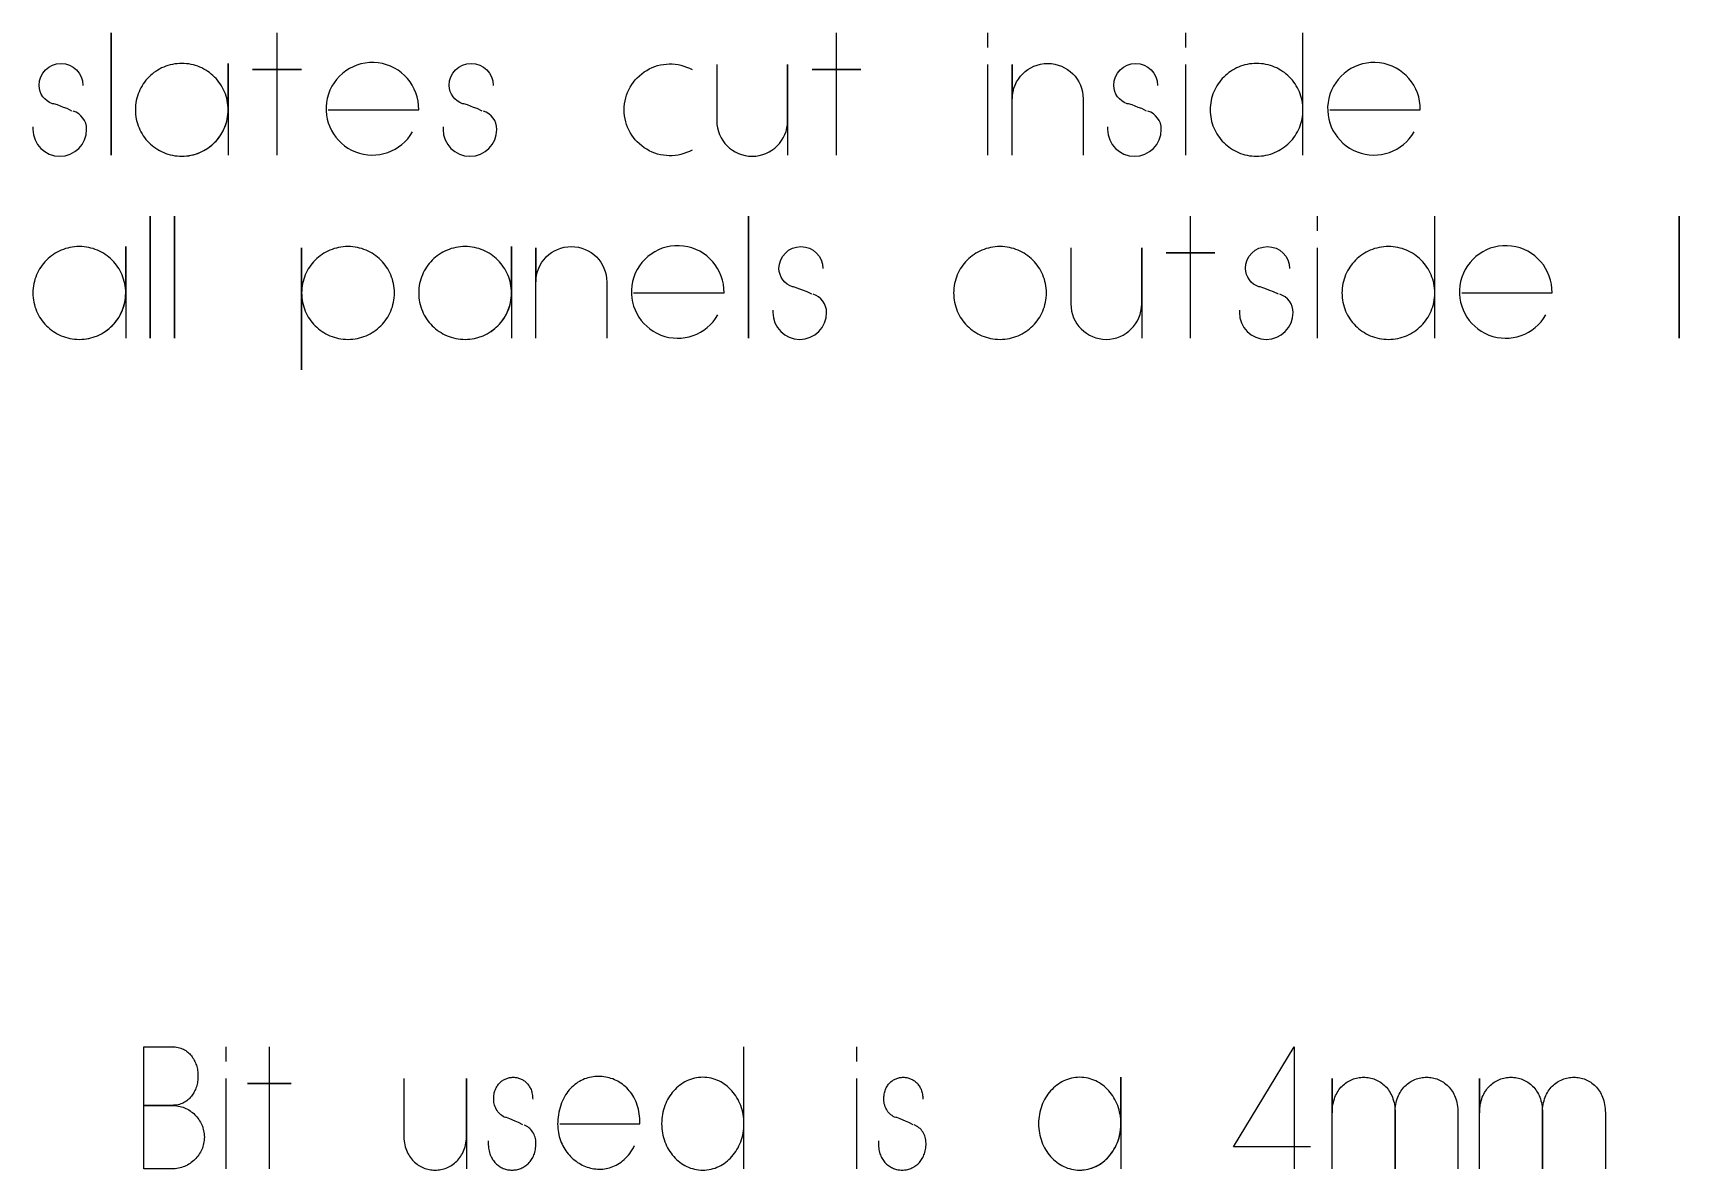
# Model space of a CAD drawing. Extents: x -767 to 5144, y -506 to 2808.
# Drawn here: x -766.8 to -362.4, y 2214 to 2493.4 of the extents above; entities that cross this region are included whole.
import ezdxf

# ---------------------------------------------------------------- set-up
doc = ezdxf.new("R2010")
doc.units = 0
doc.layers.add('T5_LOGOLAYER_2', color=18, linetype='CONTINUOUS')
doc.layers.add('T5_LOGOLAYER_21', color=18, linetype='CONTINUOUS')

msp = doc.modelspace()

# ---------------------------------------------------------------- linework, layer by layer
at = {"layer": 'T5_LOGOLAYER_2'}
for points in [[(-747.59, 2463.41), (-747.59, 2493.41)], [(-730.23, 2463.11), (-729.64, 2463.13), (-729.06, 2463.17), (-728.49, 2463.24), (-727.93, 2463.34), (-727.38, 2463.47), (-726.84, 2463.62), (-726.31, 2463.8), (-725.79, 2464.01), (-725.29, 2464.24), (-724.79, 2464.49), (-724.32, 2464.76), (-723.85, 2465.06), (-723.41, 2465.38), (-722.98, 2465.72), (-722.56, 2466.07), (-722.17, 2466.45), (-721.79, 2466.85), (-721.43, 2467.26), (-721.09, 2467.69), (-720.77, 2468.14), (-720.48, 2468.6), (-720.2, 2469.08), (-719.95, 2469.57), (-719.72, 2470.07), (-719.52, 2470.59), (-719.34, 2471.12), (-719.19, 2471.66), (-719.06, 2472.21), (-718.96, 2472.78), (-718.89, 2473.35), (-718.84, 2473.93), (-718.83, 2474.51), (-718.84, 2475.1), (-718.89, 2475.68), (-718.96, 2476.25), (-719.06, 2476.81), (-719.19, 2477.36), (-719.34, 2477.9), (-719.52, 2478.43), (-719.72, 2478.95), (-719.95, 2479.45), (-720.2, 2479.95), (-720.48, 2480.42), (-720.77, 2480.89), (-721.09, 2481.33), (-721.43, 2481.76), (-721.79, 2482.18), (-722.17, 2482.57), (-722.56, 2482.95), (-722.98, 2483.31), (-723.41, 2483.65), (-723.85, 2483.97), (-724.32, 2484.26), (-724.79, 2484.54), (-725.29, 2484.79), (-725.79, 2485.02), (-726.31, 2485.22), (-726.84, 2485.4), (-727.38, 2485.55), (-727.93, 2485.68), (-728.49, 2485.78), (-729.06, 2485.85), (-729.64, 2485.9), (-730.23, 2485.91), (-730.81, 2485.9), (-731.39, 2485.85), (-731.96, 2485.78), (-732.53, 2485.68), (-733.08, 2485.55), (-733.62, 2485.4), (-734.15, 2485.22), (-734.67, 2485.02), (-735.17, 2484.79), (-735.66, 2484.54), (-736.14, 2484.26), (-736.6, 2483.97), (-737.05, 2483.65), (-737.48, 2483.31), (-737.89, 2482.95), (-738.29, 2482.57), (-738.67, 2482.18), (-739.02, 2481.76), (-739.36, 2481.33), (-739.68, 2480.89), (-739.98, 2480.42), (-740.25, 2479.95), (-740.5, 2479.45), (-740.73, 2478.95), (-740.94, 2478.43), (-741.12, 2477.9), (-741.27, 2477.36), (-741.4, 2476.81), (-741.5, 2476.25), (-741.57, 2475.68), (-741.61, 2475.1), (-741.63, 2474.51), (-741.61, 2473.93), (-741.57, 2473.35), (-741.5, 2472.78), (-741.4, 2472.21), (-741.27, 2471.66), (-741.12, 2471.12), (-740.94, 2470.59), (-740.73, 2470.07), (-740.5, 2469.57), (-740.25, 2469.08), (-739.98, 2468.6), (-739.68, 2468.14), (-739.36, 2467.69), (-739.02, 2467.26), (-738.67, 2466.85), (-738.29, 2466.45), (-737.89, 2466.07), (-737.48, 2465.72), (-737.05, 2465.38), (-736.6, 2465.06), (-736.14, 2464.76), (-735.66, 2464.49), (-735.17, 2464.24), (-734.67, 2464.01), (-734.15, 2463.8), (-733.62, 2463.62), (-733.08, 2463.47), (-732.53, 2463.34), (-731.96, 2463.24), (-731.39, 2463.17), (-730.81, 2463.13)], [(-737.99, 2418.41), (-737.99, 2448.41)], [(-731.99, 2418.41), (-731.99, 2448.41)], [(-591.03, 2418.41), (-591.03, 2448.41)], [(-362.43, 2418.41), (-362.43, 2448.41)], [(-755.39, 2418.11), (-754.8, 2418.13), (-754.22, 2418.17), (-753.65, 2418.24), (-753.09, 2418.34), (-752.54, 2418.47), (-752, 2418.62), (-751.47, 2418.8), (-750.95, 2419.01), (-750.45, 2419.24), (-749.95, 2419.49), (-749.48, 2419.76), (-749.01, 2420.06), (-748.57, 2420.38), (-748.14, 2420.72), (-747.72, 2421.07), (-747.33, 2421.45), (-746.95, 2421.85), (-746.59, 2422.26), (-746.25, 2422.69), (-745.93, 2423.14), (-745.64, 2423.6), (-745.36, 2424.08), (-745.11, 2424.57), (-744.88, 2425.07), (-744.68, 2425.59), (-744.5, 2426.12), (-744.35, 2426.66), (-744.22, 2427.21), (-744.12, 2427.78), (-744.05, 2428.35), (-744, 2428.93), (-743.99, 2429.51), (-744, 2430.1), (-744.05, 2430.68), (-744.12, 2431.25), (-744.22, 2431.81), (-744.35, 2432.36), (-744.5, 2432.9), (-744.68, 2433.43), (-744.88, 2433.95), (-745.11, 2434.45), (-745.36, 2434.95), (-745.64, 2435.42), (-745.93, 2435.89), (-746.25, 2436.33), (-746.59, 2436.76), (-746.95, 2437.18), (-747.33, 2437.57), (-747.72, 2437.95), (-748.14, 2438.31), (-748.57, 2438.65), (-749.01, 2438.97), (-749.48, 2439.26), (-749.95, 2439.54), (-750.45, 2439.79), (-750.95, 2440.02), (-751.47, 2440.22), (-752, 2440.4), (-752.54, 2440.55), (-753.09, 2440.68), (-753.65, 2440.78), (-754.22, 2440.85), (-754.8, 2440.9), (-755.39, 2440.91), (-755.97, 2440.9), (-756.55, 2440.85), (-757.12, 2440.78), (-757.69, 2440.68), (-758.24, 2440.55), (-758.78, 2440.4), (-759.31, 2440.22), (-759.83, 2440.02), (-760.33, 2439.79), (-760.82, 2439.54), (-761.3, 2439.26), (-761.76, 2438.97), (-762.21, 2438.65), (-762.64, 2438.31), (-763.05, 2437.95), (-763.45, 2437.57), (-763.83, 2437.18), (-764.18, 2436.76), (-764.52, 2436.33), (-764.84, 2435.89), (-765.14, 2435.42), (-765.41, 2434.95), (-765.66, 2434.45), (-765.89, 2433.95), (-766.1, 2433.43), (-766.28, 2432.9), (-766.43, 2432.36), (-766.56, 2431.81), (-766.66, 2431.25), (-766.73, 2430.68), (-766.77, 2430.1), (-766.79, 2429.51), (-766.77, 2428.93), (-766.73, 2428.35), (-766.66, 2427.78), (-766.56, 2427.21), (-766.43, 2426.66), (-766.28, 2426.12), (-766.1, 2425.59), (-765.89, 2425.07), (-765.66, 2424.57), (-765.41, 2424.08), (-765.14, 2423.6), (-764.84, 2423.14), (-764.52, 2422.69), (-764.18, 2422.26), (-763.83, 2421.85), (-763.45, 2421.45), (-763.05, 2421.07), (-762.64, 2420.72), (-762.21, 2420.38), (-761.76, 2420.06), (-761.3, 2419.76), (-760.82, 2419.49), (-760.33, 2419.24), (-759.83, 2419.01), (-759.31, 2418.8), (-758.78, 2418.62), (-758.24, 2418.47), (-757.69, 2418.34), (-757.12, 2418.24), (-756.55, 2418.17), (-755.97, 2418.13)], [(-700.79, 2418.41), (-700.79, 2440.61), (-700.79, 2429.51), (-700.77, 2428.93), (-700.73, 2428.35), (-700.66, 2427.78), (-700.56, 2427.21), (-700.43, 2426.66), (-700.28, 2426.12), (-700.1, 2425.59), (-699.89, 2425.07), (-699.66, 2424.57), (-699.41, 2424.08), (-699.14, 2423.6), (-698.84, 2423.14), (-698.52, 2422.69), (-698.18, 2422.26), (-697.83, 2421.85), (-697.45, 2421.45), (-697.05, 2421.07), (-696.64, 2420.72), (-696.21, 2420.38), (-695.76, 2420.06), (-695.3, 2419.76), (-694.82, 2419.49), (-694.33, 2419.24), (-693.83, 2419.01), (-693.31, 2418.8), (-692.78, 2418.62), (-692.24, 2418.47), (-691.69, 2418.34), (-691.12, 2418.24), (-690.55, 2418.17), (-689.97, 2418.13), (-689.39, 2418.11), (-688.8, 2418.13), (-688.22, 2418.17), (-687.65, 2418.24), (-687.09, 2418.34), (-686.54, 2418.47), (-686, 2418.62), (-685.47, 2418.8), (-684.95, 2419.01), (-684.45, 2419.24), (-683.95, 2419.49), (-683.48, 2419.76), (-683.01, 2420.06), (-682.57, 2420.38), (-682.14, 2420.72), (-681.72, 2421.07), (-681.33, 2421.45), (-680.95, 2421.85), (-680.59, 2422.26), (-680.25, 2422.69), (-679.93, 2423.14), (-679.64, 2423.6), (-679.36, 2424.08), (-679.11, 2424.57), (-678.88, 2425.07), (-678.68, 2425.59), (-678.5, 2426.12), (-678.35, 2426.66), (-678.22, 2427.21), (-678.12, 2427.78), (-678.05, 2428.35), (-678, 2428.93), (-677.99, 2429.51), (-678, 2430.1), (-678.05, 2430.68), (-678.12, 2431.25), (-678.22, 2431.81), (-678.35, 2432.36), (-678.5, 2432.9), (-678.68, 2433.43), (-678.88, 2433.95), (-679.11, 2434.45), (-679.36, 2434.95), (-679.64, 2435.42), (-679.93, 2435.89), (-680.25, 2436.33), (-680.59, 2436.76), (-680.95, 2437.18), (-681.33, 2437.57), (-681.72, 2437.95), (-682.14, 2438.31), (-682.57, 2438.65), (-683.01, 2438.97), (-683.48, 2439.26), (-683.95, 2439.54), (-684.45, 2439.79), (-684.95, 2440.02), (-685.47, 2440.22), (-686, 2440.4), (-686.54, 2440.55), (-687.09, 2440.68), (-687.65, 2440.78), (-688.22, 2440.85), (-688.8, 2440.9), (-689.39, 2440.91), (-689.97, 2440.9), (-690.55, 2440.85), (-691.12, 2440.78), (-691.69, 2440.68), (-692.24, 2440.55), (-692.78, 2440.4), (-693.31, 2440.22), (-693.83, 2440.02), (-694.33, 2439.79), (-694.82, 2439.54), (-695.3, 2439.26), (-695.76, 2438.97), (-696.21, 2438.65), (-696.64, 2438.31), (-697.05, 2437.95), (-697.45, 2437.57), (-697.83, 2437.18), (-698.18, 2436.76), (-698.52, 2436.33), (-698.84, 2435.89), (-699.14, 2435.42), (-699.41, 2434.95), (-699.66, 2434.45), (-699.89, 2433.95), (-700.1, 2433.43), (-700.28, 2432.9), (-700.43, 2432.36), (-700.56, 2431.81), (-700.66, 2431.25), (-700.73, 2430.68), (-700.77, 2430.1), (-700.79, 2429.51), (-700.79, 2410.61)], [(-660.63, 2418.11), (-660.04, 2418.13), (-659.46, 2418.17), (-658.89, 2418.24), (-658.33, 2418.34), (-657.78, 2418.47), (-657.24, 2418.62), (-656.71, 2418.8), (-656.19, 2419.01), (-655.69, 2419.24), (-655.19, 2419.49), (-654.72, 2419.76), (-654.25, 2420.06), (-653.81, 2420.38), (-653.38, 2420.72), (-652.96, 2421.07), (-652.57, 2421.45), (-652.19, 2421.85), (-651.83, 2422.26), (-651.49, 2422.69), (-651.17, 2423.14), (-650.88, 2423.6), (-650.6, 2424.08), (-650.35, 2424.57), (-650.12, 2425.07), (-649.92, 2425.59), (-649.74, 2426.12), (-649.59, 2426.66), (-649.46, 2427.21), (-649.36, 2427.78), (-649.29, 2428.35), (-649.24, 2428.93), (-649.23, 2429.51), (-649.24, 2430.1), (-649.29, 2430.68), (-649.36, 2431.25), (-649.46, 2431.81), (-649.59, 2432.36), (-649.74, 2432.9), (-649.92, 2433.43), (-650.12, 2433.95), (-650.35, 2434.45), (-650.6, 2434.95), (-650.88, 2435.42), (-651.17, 2435.89), (-651.49, 2436.33), (-651.83, 2436.76), (-652.19, 2437.18), (-652.57, 2437.57), (-652.96, 2437.95), (-653.38, 2438.31), (-653.81, 2438.65), (-654.25, 2438.97), (-654.72, 2439.26), (-655.19, 2439.54), (-655.69, 2439.79), (-656.19, 2440.02), (-656.71, 2440.22), (-657.24, 2440.4), (-657.78, 2440.55), (-658.33, 2440.68), (-658.89, 2440.78), (-659.46, 2440.85), (-660.04, 2440.9), (-660.63, 2440.91), (-661.21, 2440.9), (-661.79, 2440.85), (-662.36, 2440.78), (-662.93, 2440.68), (-663.48, 2440.55), (-664.02, 2440.4), (-664.55, 2440.22), (-665.07, 2440.02), (-665.57, 2439.79), (-666.06, 2439.54), (-666.54, 2439.26), (-667, 2438.97), (-667.45, 2438.65), (-667.88, 2438.31), (-668.29, 2437.95), (-668.69, 2437.57), (-669.07, 2437.18), (-669.42, 2436.76), (-669.76, 2436.33), (-670.08, 2435.89), (-670.38, 2435.42), (-670.65, 2434.95), (-670.9, 2434.45), (-671.13, 2433.95), (-671.34, 2433.43), (-671.52, 2432.9), (-671.67, 2432.36), (-671.8, 2431.81), (-671.9, 2431.25), (-671.97, 2430.68), (-672.01, 2430.1), (-672.03, 2429.51), (-672.01, 2428.93), (-671.97, 2428.35), (-671.9, 2427.78), (-671.8, 2427.21), (-671.67, 2426.66), (-671.52, 2426.12), (-671.34, 2425.59), (-671.13, 2425.07), (-670.9, 2424.57), (-670.65, 2424.08), (-670.38, 2423.6), (-670.08, 2423.14), (-669.76, 2422.69), (-669.42, 2422.26), (-669.07, 2421.85), (-668.69, 2421.45), (-668.29, 2421.07), (-667.88, 2420.72), (-667.45, 2420.38), (-667, 2420.06), (-666.54, 2419.76), (-666.06, 2419.49), (-665.57, 2419.24), (-665.07, 2419.01), (-664.55, 2418.8), (-664.02, 2418.62), (-663.48, 2418.47), (-662.93, 2418.34), (-662.36, 2418.24), (-661.79, 2418.17), (-661.21, 2418.13)], [(-529.23, 2418.11), (-528.64, 2418.13), (-528.06, 2418.17), (-527.49, 2418.24), (-526.93, 2418.34), (-526.38, 2418.47), (-525.84, 2418.62), (-525.31, 2418.8), (-524.79, 2419.01), (-524.29, 2419.24), (-523.79, 2419.49), (-523.32, 2419.76), (-522.85, 2420.06), (-522.41, 2420.38), (-521.98, 2420.72), (-521.56, 2421.07), (-521.17, 2421.45), (-520.79, 2421.85), (-520.43, 2422.26), (-520.09, 2422.69), (-519.77, 2423.14), (-519.48, 2423.6), (-519.2, 2424.08), (-518.95, 2424.57), (-518.72, 2425.07), (-518.52, 2425.59), (-518.34, 2426.12), (-518.19, 2426.66), (-518.06, 2427.21), (-517.96, 2427.78), (-517.89, 2428.35), (-517.84, 2428.93), (-517.83, 2429.51), (-517.84, 2430.1), (-517.89, 2430.68), (-517.96, 2431.25), (-518.06, 2431.81), (-518.19, 2432.36), (-518.34, 2432.9), (-518.52, 2433.43), (-518.72, 2433.95), (-518.95, 2434.45), (-519.2, 2434.95), (-519.48, 2435.42), (-519.77, 2435.89), (-520.09, 2436.33), (-520.43, 2436.76), (-520.79, 2437.18), (-521.17, 2437.57), (-521.56, 2437.95), (-521.98, 2438.31), (-522.41, 2438.65), (-522.85, 2438.97), (-523.32, 2439.26), (-523.79, 2439.54), (-524.29, 2439.79), (-524.79, 2440.02), (-525.31, 2440.22), (-525.84, 2440.4), (-526.38, 2440.55), (-526.93, 2440.68), (-527.49, 2440.78), (-528.06, 2440.85), (-528.64, 2440.9), (-529.23, 2440.91), (-529.81, 2440.9), (-530.39, 2440.85), (-530.96, 2440.78), (-531.53, 2440.68), (-532.08, 2440.55), (-532.62, 2440.4), (-533.15, 2440.22), (-533.67, 2440.02), (-534.17, 2439.79), (-534.66, 2439.54), (-535.14, 2439.26), (-535.6, 2438.97), (-536.05, 2438.65), (-536.48, 2438.31), (-536.89, 2437.95), (-537.29, 2437.57), (-537.67, 2437.18), (-538.02, 2436.76), (-538.36, 2436.33), (-538.68, 2435.89), (-538.98, 2435.42), (-539.25, 2434.95), (-539.5, 2434.45), (-539.73, 2433.95), (-539.94, 2433.43), (-540.12, 2432.9), (-540.27, 2432.36), (-540.4, 2431.81), (-540.5, 2431.25), (-540.57, 2430.68), (-540.61, 2430.1), (-540.63, 2429.51), (-540.61, 2428.93), (-540.57, 2428.35), (-540.5, 2427.78), (-540.4, 2427.21), (-540.27, 2426.66), (-540.12, 2426.12), (-539.94, 2425.59), (-539.73, 2425.07), (-539.5, 2424.57), (-539.25, 2424.08), (-538.98, 2423.6), (-538.68, 2423.14), (-538.36, 2422.69), (-538.02, 2422.26), (-537.67, 2421.85), (-537.29, 2421.45), (-536.89, 2421.07), (-536.48, 2420.72), (-536.05, 2420.38), (-535.6, 2420.06), (-535.14, 2419.76), (-534.66, 2419.49), (-534.17, 2419.24), (-533.67, 2419.01), (-533.15, 2418.8), (-532.62, 2418.62), (-532.08, 2418.47), (-531.53, 2418.34), (-530.96, 2418.24), (-530.39, 2418.17), (-529.81, 2418.13)]]:
    msp.add_lwpolyline(points, close=True, dxfattribs=at)
for points in [[(-706.83, 2463.41), (-706.83, 2484.41), (-712.83, 2484.41), (-700.83, 2484.41), (-706.83, 2484.41), (-706.83, 2493.41)], [(-569.41, 2463.41), (-569.41, 2484.41), (-575.41, 2484.41), (-563.41, 2484.41), (-569.41, 2484.41), (-569.41, 2493.41)], [(-532.21, 2489.81), (-532.21, 2493.41)], [(-483.61, 2489.81), (-483.61, 2493.41)], [(-454.81, 2463.41), (-454.81, 2474.51), (-454.82, 2475.1), (-454.87, 2475.68), (-454.94, 2476.25), (-455.04, 2476.81), (-455.17, 2477.36), (-455.32, 2477.9), (-455.5, 2478.43), (-455.7, 2478.95), (-455.93, 2479.45), (-456.18, 2479.95), (-456.46, 2480.42), (-456.75, 2480.89), (-457.07, 2481.33), (-457.41, 2481.76), (-457.77, 2482.18), (-458.15, 2482.57), (-458.54, 2482.95), (-458.96, 2483.31), (-459.39, 2483.65), (-459.83, 2483.97), (-460.3, 2484.26), (-460.77, 2484.54), (-461.27, 2484.79), (-461.77, 2485.02), (-462.29, 2485.22), (-462.82, 2485.4), (-463.36, 2485.55), (-463.91, 2485.68), (-464.47, 2485.78), (-465.04, 2485.85), (-465.62, 2485.9), (-466.21, 2485.91), (-466.79, 2485.9), (-467.37, 2485.85), (-467.94, 2485.78), (-468.51, 2485.68), (-469.06, 2485.55), (-469.6, 2485.4), (-470.13, 2485.22), (-470.65, 2485.02), (-471.15, 2484.79), (-471.64, 2484.54), (-472.12, 2484.26), (-472.58, 2483.97), (-473.03, 2483.65), (-473.46, 2483.31), (-473.87, 2482.95), (-474.27, 2482.57), (-474.65, 2482.18), (-475, 2481.76), (-475.34, 2481.33), (-475.66, 2480.89), (-475.96, 2480.42), (-476.23, 2479.95), (-476.48, 2479.45), (-476.71, 2478.95), (-476.92, 2478.43), (-477.1, 2477.9), (-477.25, 2477.36), (-477.38, 2476.81), (-477.48, 2476.25), (-477.55, 2475.68), (-477.59, 2475.1), (-477.61, 2474.51), (-477.59, 2473.93), (-477.55, 2473.35), (-477.48, 2472.78), (-477.38, 2472.21), (-477.25, 2471.66), (-477.1, 2471.12), (-476.92, 2470.59), (-476.71, 2470.07), (-476.48, 2469.57), (-476.23, 2469.08), (-475.96, 2468.6), (-475.66, 2468.14), (-475.34, 2467.69), (-475, 2467.26), (-474.65, 2466.85), (-474.27, 2466.45), (-473.87, 2466.07), (-473.46, 2465.72), (-473.03, 2465.38), (-472.58, 2465.06), (-472.12, 2464.76), (-471.64, 2464.49), (-471.15, 2464.24), (-470.65, 2464.01), (-470.13, 2463.8), (-469.6, 2463.62), (-469.06, 2463.47), (-468.51, 2463.34), (-467.94, 2463.24), (-467.37, 2463.17), (-466.79, 2463.13), (-466.21, 2463.11), (-465.62, 2463.13), (-465.04, 2463.17), (-464.47, 2463.24), (-463.91, 2463.34), (-463.36, 2463.47), (-462.82, 2463.62), (-462.29, 2463.8), (-461.77, 2464.01), (-461.27, 2464.24), (-460.77, 2464.49), (-460.3, 2464.76), (-459.83, 2465.06), (-459.39, 2465.38), (-458.96, 2465.72), (-458.54, 2466.07), (-458.15, 2466.45), (-457.77, 2466.85), (-457.41, 2467.26), (-457.07, 2467.69), (-456.75, 2468.14), (-456.46, 2468.6), (-456.18, 2469.08), (-455.93, 2469.57), (-455.7, 2470.07), (-455.5, 2470.59), (-455.32, 2471.12), (-455.17, 2471.66), (-455.04, 2472.21), (-454.94, 2472.78), (-454.87, 2473.35), (-454.82, 2473.93), (-454.81, 2474.51), (-454.81, 2493.41)], [(-532.21, 2463.41), (-532.21, 2485.61)], [(-483.61, 2463.41), (-483.61, 2485.61)], [(-482.43, 2418.41), (-482.43, 2439.41), (-488.43, 2439.41), (-476.43, 2439.41), (-482.43, 2439.41), (-482.43, 2448.41)], [(-451.23, 2444.81), (-451.23, 2448.41)], [(-422.43, 2418.41), (-422.43, 2429.51), (-422.44, 2430.1), (-422.49, 2430.68), (-422.56, 2431.25), (-422.66, 2431.81), (-422.79, 2432.36), (-422.94, 2432.9), (-423.12, 2433.43), (-423.32, 2433.95), (-423.55, 2434.45), (-423.8, 2434.95), (-424.08, 2435.42), (-424.37, 2435.89), (-424.69, 2436.33), (-425.03, 2436.76), (-425.39, 2437.18), (-425.77, 2437.57), (-426.16, 2437.95), (-426.58, 2438.31), (-427.01, 2438.65), (-427.45, 2438.97), (-427.92, 2439.26), (-428.39, 2439.54), (-428.89, 2439.79), (-429.39, 2440.02), (-429.91, 2440.22), (-430.44, 2440.4), (-430.98, 2440.55), (-431.53, 2440.68), (-432.09, 2440.78), (-432.66, 2440.85), (-433.24, 2440.9), (-433.83, 2440.91), (-434.41, 2440.9), (-434.99, 2440.85), (-435.56, 2440.78), (-436.13, 2440.68), (-436.68, 2440.55), (-437.22, 2440.4), (-437.75, 2440.22), (-438.27, 2440.02), (-438.77, 2439.79), (-439.26, 2439.54), (-439.74, 2439.26), (-440.2, 2438.97), (-440.65, 2438.65), (-441.08, 2438.31), (-441.49, 2437.95), (-441.89, 2437.57), (-442.27, 2437.18), (-442.62, 2436.76), (-442.96, 2436.33), (-443.28, 2435.89), (-443.58, 2435.42), (-443.85, 2434.95), (-444.1, 2434.45), (-444.33, 2433.95), (-444.54, 2433.43), (-444.72, 2432.9), (-444.87, 2432.36), (-445, 2431.81), (-445.1, 2431.25), (-445.17, 2430.68), (-445.21, 2430.1), (-445.23, 2429.51), (-445.21, 2428.93), (-445.17, 2428.35), (-445.1, 2427.78), (-445, 2427.21), (-444.87, 2426.66), (-444.72, 2426.12), (-444.54, 2425.59), (-444.33, 2425.07), (-444.1, 2424.57), (-443.85, 2424.08), (-443.58, 2423.6), (-443.28, 2423.14), (-442.96, 2422.69), (-442.62, 2422.26), (-442.27, 2421.85), (-441.89, 2421.45), (-441.49, 2421.07), (-441.08, 2420.72), (-440.65, 2420.38), (-440.2, 2420.06), (-439.74, 2419.76), (-439.26, 2419.49), (-438.77, 2419.24), (-438.27, 2419.01), (-437.75, 2418.8), (-437.22, 2418.62), (-436.68, 2418.47), (-436.13, 2418.34), (-435.56, 2418.24), (-434.99, 2418.17), (-434.41, 2418.13), (-433.83, 2418.11), (-433.24, 2418.13), (-432.66, 2418.17), (-432.09, 2418.24), (-431.53, 2418.34), (-430.98, 2418.47), (-430.44, 2418.62), (-429.91, 2418.8), (-429.39, 2419.01), (-428.89, 2419.24), (-428.39, 2419.49), (-427.92, 2419.76), (-427.45, 2420.06), (-427.01, 2420.38), (-426.58, 2420.72), (-426.16, 2421.07), (-425.77, 2421.45), (-425.39, 2421.85), (-425.03, 2422.26), (-424.69, 2422.69), (-424.37, 2423.14), (-424.08, 2423.6), (-423.8, 2424.08), (-423.55, 2424.57), (-423.32, 2425.07), (-423.12, 2425.59), (-422.94, 2426.12), (-422.79, 2426.66), (-422.66, 2427.21), (-422.56, 2427.78), (-422.49, 2428.35), (-422.44, 2428.93), (-422.43, 2429.51), (-422.43, 2448.41)], [(-451.23, 2418.41), (-451.23, 2440.61)]]:
    msp.add_lwpolyline(points, dxfattribs=at)
for points in [[(-757.19, 2474.21), (-758.39, 2474.81), (-759.29, 2475.11), (-760.79, 2475.71), (-761.69, 2476.01), (-761.99, 2476.01, -0.313298), (-765.29, 2480.51, -1), (-754.49, 2480.51)], [(-730.23, 2463.11, 0.421631), (-718.83, 2474.81), (-718.83, 2485.91), (-718.83, 2463.41)], [(-694.23, 2474.51), (-672.03, 2474.51, 0.90232), (-694.49, 2477.31, 0.862347), (-673.53, 2469.11)], [(-656.43, 2474.21), (-657.63, 2474.81), (-658.53, 2475.11), (-660.03, 2475.71), (-660.93, 2476.01), (-661.23, 2476.01, -0.313298), (-664.53, 2480.51, -1), (-653.73, 2480.51)], [(-604.87, 2464.61, -0.569347), (-621.55, 2474.51, -0.569347), (-604.87, 2484.41)], [(-598.81, 2485.61), (-598.81, 2471.81, 1), (-581.41, 2471.81), (-581.41, 2485.61), (-581.41, 2463.41)], [(-526.21, 2463.41), (-526.21, 2485.61), (-526.21, 2477.21, -1), (-508.81, 2477.21), (-508.81, 2463.41)], [(-493.21, 2474.21), (-494.41, 2474.81), (-495.31, 2475.11), (-496.81, 2475.71), (-497.71, 2476.01), (-498.01, 2476.01, -0.313298), (-501.31, 2480.51, -1), (-490.51, 2480.51)], [(-448.21, 2474.51), (-426.01, 2474.51, 0.90232), (-448.47, 2477.31, 0.862347), (-427.51, 2469.11)], [(-766.79, 2470.31), (-766.79, 2469.71, 1), (-753.59, 2469.71, 0.329104), (-756.89, 2474.21)], [(-666.03, 2470.31), (-666.03, 2469.71, 1), (-652.83, 2469.71, 0.329104), (-656.13, 2474.21)], [(-502.81, 2470.31), (-502.81, 2469.71, 1), (-489.61, 2469.71, 0.329104), (-492.91, 2474.21)], [(-755.39, 2418.11, 0.421631), (-743.99, 2429.81), (-743.99, 2440.91), (-743.99, 2418.41)], [(-660.63, 2418.11, 0.421631), (-649.23, 2429.81), (-649.23, 2440.91), (-649.23, 2418.41)], [(-643.23, 2418.41), (-643.23, 2440.61), (-643.23, 2432.21, -1), (-625.83, 2432.21), (-625.83, 2418.41)], [(-619.23, 2429.51), (-597.03, 2429.51, 0.90232), (-619.49, 2432.31, 0.862347), (-598.53, 2424.11)], [(-575.43, 2429.21), (-576.63, 2429.81), (-577.53, 2430.11), (-579.03, 2430.71), (-579.93, 2431.01), (-580.23, 2431.01, -0.313298), (-583.53, 2435.51, -1), (-572.73, 2435.51)], [(-511.83, 2440.61), (-511.83, 2426.81, 1), (-494.43, 2426.81), (-494.43, 2440.61), (-494.43, 2418.41)], [(-460.83, 2429.21), (-462.03, 2429.81), (-462.93, 2430.11), (-464.43, 2430.71), (-465.33, 2431.01), (-465.63, 2431.01, -0.313298), (-468.93, 2435.51, -1), (-458.13, 2435.51)], [(-415.83, 2429.51), (-393.63, 2429.51, 0.90232), (-416.09, 2432.31, 0.862347), (-395.13, 2424.11)], [(-585.03, 2425.31), (-585.03, 2424.71, 1), (-571.83, 2424.71, 0.329104), (-575.13, 2429.21)], [(-470.43, 2425.31), (-470.43, 2424.71, 1), (-457.23, 2424.71, 0.329104), (-460.53, 2429.21)]]:
    msp.add_lwpolyline(points, format="xyb", dxfattribs=at)
at = {"layer": 'T5_LOGOLAYER_21'}
for points in [[(-739.55, 2214.28), (-739.55, 2244.28), (-732.63, 2244.28), (-732.24, 2244.27), (-731.86, 2244.24), (-731.49, 2244.18), (-731.14, 2244.12), (-730.79, 2244.03), (-730.46, 2243.92), (-730.14, 2243.8), (-729.84, 2243.66), (-729.55, 2243.5), (-729.26, 2243.33), (-729, 2243.15), (-728.74, 2242.95), (-728.5, 2242.74), (-728.27, 2242.51), (-728.05, 2242.27), (-727.84, 2242.03), (-727.65, 2241.77), (-727.47, 2241.5), (-727.3, 2241.22), (-727.14, 2240.94), (-727, 2240.64), (-726.87, 2240.34), (-726.75, 2240.03), (-726.64, 2239.72), (-726.55, 2239.4), (-726.47, 2239.08), (-726.4, 2238.75), (-726.34, 2238.42), (-726.3, 2238.09), (-726.27, 2237.75), (-726.25, 2237.41), (-726.25, 2237.08), (-726.25, 2236.74), (-726.27, 2236.4), (-726.3, 2236.07), (-726.34, 2235.73), (-726.4, 2235.4), (-726.47, 2235.08), (-726.55, 2234.75), (-726.64, 2234.43), (-726.75, 2234.12), (-726.87, 2233.81), (-727, 2233.51), (-727.14, 2233.22), (-727.3, 2232.93), (-727.47, 2232.65), (-727.65, 2232.39), (-727.84, 2232.13), (-728.05, 2231.88), (-728.27, 2231.64), (-728.5, 2231.42), (-728.74, 2231.21), (-729, 2231.01), (-729.26, 2230.82), (-729.55, 2230.65), (-729.84, 2230.5), (-730.14, 2230.36), (-730.46, 2230.23), (-730.79, 2230.13), (-731.14, 2230.04), (-731.49, 2229.97), (-731.86, 2229.92), (-732.24, 2229.89), (-732.63, 2229.88), (-739.55, 2229.88), (-732.63, 2229.88), (-732.22, 2229.87), (-731.82, 2229.84), (-731.42, 2229.79), (-731.03, 2229.72), (-730.65, 2229.63), (-730.27, 2229.53), (-729.9, 2229.4), (-729.54, 2229.26), (-729.19, 2229.11), (-728.84, 2228.94), (-728.51, 2228.75), (-728.19, 2228.54), (-727.88, 2228.33), (-727.58, 2228.1), (-727.29, 2227.85), (-727.01, 2227.59), (-726.75, 2227.32), (-726.5, 2227.04), (-726.26, 2226.74), (-726.04, 2226.44), (-725.83, 2226.12), (-725.64, 2225.79), (-725.47, 2225.46), (-725.31, 2225.11), (-725.17, 2224.76), (-725.04, 2224.4), (-724.93, 2224.03), (-724.85, 2223.65), (-724.78, 2223.26), (-724.72, 2222.87), (-724.69, 2222.48), (-724.68, 2222.08), (-724.69, 2221.68), (-724.72, 2221.28), (-724.78, 2220.89), (-724.85, 2220.5), (-724.93, 2220.13), (-725.04, 2219.76), (-725.17, 2219.39), (-725.31, 2219.04), (-725.47, 2218.7), (-725.64, 2218.36), (-725.83, 2218.03), (-726.04, 2217.72), (-726.26, 2217.41), (-726.5, 2217.12), (-726.75, 2216.83), (-727.01, 2216.56), (-727.29, 2216.3), (-727.58, 2216.06), (-727.88, 2215.83), (-728.19, 2215.61), (-728.51, 2215.41), (-728.84, 2215.22), (-729.19, 2215.05), (-729.54, 2214.89), (-729.9, 2214.75), (-730.27, 2214.63), (-730.65, 2214.52), (-731.03, 2214.44), (-731.42, 2214.37), (-731.82, 2214.32), (-732.22, 2214.29), (-732.63, 2214.28)], [(-509.64, 2213.98), (-509.12, 2213.99), (-508.61, 2214.04), (-508.1, 2214.11), (-507.6, 2214.21), (-507.12, 2214.34), (-506.64, 2214.49), (-506.17, 2214.67), (-505.71, 2214.87), (-505.26, 2215.1), (-504.82, 2215.35), (-504.4, 2215.63), (-503.99, 2215.92), (-503.59, 2216.24), (-503.21, 2216.58), (-502.84, 2216.94), (-502.49, 2217.32), (-502.16, 2217.71), (-501.84, 2218.13), (-501.54, 2218.56), (-501.26, 2219), (-500.99, 2219.47), (-500.75, 2219.94), (-500.53, 2220.43), (-500.32, 2220.94), (-500.14, 2221.46), (-499.98, 2221.99), (-499.85, 2222.53), (-499.73, 2223.08), (-499.64, 2223.64), (-499.58, 2224.21), (-499.54, 2224.79), (-499.53, 2225.38), (-499.54, 2225.96), (-499.58, 2226.54), (-499.64, 2227.11), (-499.73, 2227.67), (-499.85, 2228.23), (-499.98, 2228.77), (-500.14, 2229.3), (-500.32, 2229.81), (-500.53, 2230.32), (-500.75, 2230.81), (-500.99, 2231.29), (-501.26, 2231.75), (-501.54, 2232.2), (-501.84, 2232.63), (-502.16, 2233.04), (-502.49, 2233.44), (-502.84, 2233.82), (-503.21, 2234.17), (-503.59, 2234.51), (-503.99, 2234.83), (-504.4, 2235.13), (-504.82, 2235.4), (-505.26, 2235.65), (-505.71, 2235.88), (-506.17, 2236.09), (-506.64, 2236.26), (-507.12, 2236.42), (-507.6, 2236.55), (-508.1, 2236.65), (-508.61, 2236.72), (-509.12, 2236.76), (-509.64, 2236.78), (-510.16, 2236.76), (-510.68, 2236.72), (-511.18, 2236.65), (-511.68, 2236.55), (-512.17, 2236.42), (-512.65, 2236.26), (-513.12, 2236.09), (-513.58, 2235.88), (-514.03, 2235.65), (-514.46, 2235.4), (-514.89, 2235.13), (-515.3, 2234.83), (-515.7, 2234.51), (-516.08, 2234.17), (-516.44, 2233.82), (-516.8, 2233.44), (-517.13, 2233.04), (-517.45, 2232.63), (-517.75, 2232.2), (-518.03, 2231.75), (-518.29, 2231.29), (-518.54, 2230.81), (-518.76, 2230.32), (-518.96, 2229.81), (-519.14, 2229.3), (-519.3, 2228.77), (-519.44, 2228.23), (-519.55, 2227.67), (-519.64, 2227.11), (-519.71, 2226.54), (-519.74, 2225.96), (-519.76, 2225.38), (-519.74, 2224.79), (-519.71, 2224.21), (-519.64, 2223.64), (-519.55, 2223.08), (-519.44, 2222.53), (-519.3, 2221.99), (-519.14, 2221.46), (-518.96, 2220.94), (-518.76, 2220.43), (-518.54, 2219.94), (-518.29, 2219.47), (-518.03, 2219), (-517.75, 2218.56), (-517.45, 2218.13), (-517.13, 2217.71), (-516.8, 2217.32), (-516.44, 2216.94), (-516.08, 2216.58), (-515.7, 2216.24), (-515.3, 2215.92), (-514.89, 2215.63), (-514.46, 2215.35), (-514.03, 2215.1), (-513.58, 2214.87), (-513.12, 2214.67), (-512.65, 2214.49), (-512.17, 2214.34), (-511.68, 2214.21), (-511.18, 2214.11), (-510.68, 2214.04), (-510.16, 2213.99)]]:
    msp.add_lwpolyline(points, close=True, dxfattribs=at)
for points in [[(-719.36, 2240.68), (-719.36, 2244.28)], [(-708.71, 2214.28), (-708.71, 2235.28), (-714.04, 2235.28), (-703.39, 2235.28), (-708.71, 2235.28), (-708.71, 2244.28)], [(-592.12, 2214.28), (-592.12, 2225.38), (-592.14, 2225.96), (-592.18, 2226.54), (-592.24, 2227.11), (-592.33, 2227.67), (-592.44, 2228.23), (-592.58, 2228.77), (-592.74, 2229.3), (-592.92, 2229.81), (-593.12, 2230.32), (-593.35, 2230.81), (-593.59, 2231.29), (-593.85, 2231.75), (-594.13, 2232.2), (-594.43, 2232.63), (-594.75, 2233.04), (-595.09, 2233.44), (-595.44, 2233.82), (-595.81, 2234.17), (-596.19, 2234.51), (-596.58, 2234.83), (-596.99, 2235.13), (-597.42, 2235.4), (-597.85, 2235.65), (-598.3, 2235.88), (-598.76, 2236.09), (-599.23, 2236.26), (-599.71, 2236.42), (-600.2, 2236.55), (-600.7, 2236.65), (-601.21, 2236.72), (-601.72, 2236.76), (-602.24, 2236.78), (-602.76, 2236.76), (-603.27, 2236.72), (-603.78, 2236.65), (-604.28, 2236.55), (-604.77, 2236.42), (-605.25, 2236.26), (-605.72, 2236.09), (-606.18, 2235.88), (-606.62, 2235.65), (-607.06, 2235.4), (-607.48, 2235.13), (-607.89, 2234.83), (-608.29, 2234.51), (-608.67, 2234.17), (-609.04, 2233.82), (-609.39, 2233.44), (-609.73, 2233.04), (-610.04, 2232.63), (-610.34, 2232.2), (-610.63, 2231.75), (-610.89, 2231.29), (-611.13, 2230.81), (-611.36, 2230.32), (-611.56, 2229.81), (-611.74, 2229.3), (-611.9, 2228.77), (-612.04, 2228.23), (-612.15, 2227.67), (-612.24, 2227.11), (-612.3, 2226.54), (-612.34, 2225.96), (-612.35, 2225.38), (-612.34, 2224.79), (-612.3, 2224.21), (-612.24, 2223.64), (-612.15, 2223.08), (-612.04, 2222.53), (-611.9, 2221.99), (-611.74, 2221.46), (-611.56, 2220.94), (-611.36, 2220.43), (-611.13, 2219.94), (-610.89, 2219.47), (-610.63, 2219), (-610.34, 2218.56), (-610.04, 2218.13), (-609.73, 2217.71), (-609.39, 2217.32), (-609.04, 2216.94), (-608.67, 2216.58), (-608.29, 2216.24), (-607.89, 2215.92), (-607.48, 2215.63), (-607.06, 2215.35), (-606.62, 2215.1), (-606.18, 2214.87), (-605.72, 2214.67), (-605.25, 2214.49), (-604.77, 2214.34), (-604.28, 2214.21), (-603.78, 2214.11), (-603.27, 2214.04), (-602.76, 2213.99), (-602.24, 2213.98), (-601.72, 2213.99), (-601.21, 2214.04), (-600.7, 2214.11), (-600.2, 2214.21), (-599.71, 2214.34), (-599.23, 2214.49), (-598.76, 2214.67), (-598.3, 2214.87), (-597.85, 2215.1), (-597.42, 2215.35), (-596.99, 2215.63), (-596.58, 2215.92), (-596.19, 2216.24), (-595.81, 2216.58), (-595.44, 2216.94), (-595.09, 2217.32), (-594.75, 2217.71), (-594.43, 2218.13), (-594.13, 2218.56), (-593.85, 2219), (-593.59, 2219.47), (-593.35, 2219.94), (-593.12, 2220.43), (-592.92, 2220.94), (-592.74, 2221.46), (-592.58, 2221.99), (-592.44, 2222.53), (-592.33, 2223.08), (-592.24, 2223.64), (-592.18, 2224.21), (-592.14, 2224.79), (-592.12, 2225.38), (-592.12, 2244.28)], [(-564.44, 2240.68), (-564.44, 2244.28)], [(-452.95, 2219.68), (-471.85, 2219.68), (-456.94, 2244.28), (-456.94, 2214.28)], [(-719.36, 2214.28), (-719.36, 2236.48)], [(-675.71, 2236.48), (-675.71, 2222.68), (-675.69, 2222.14), (-675.66, 2221.62), (-675.61, 2221.12), (-675.53, 2220.64), (-675.44, 2220.17), (-675.32, 2219.72), (-675.19, 2219.29), (-675.04, 2218.87), (-674.88, 2218.47), (-674.69, 2218.09), (-674.49, 2217.72), (-674.28, 2217.38), (-674.05, 2217.04), (-673.81, 2216.73), (-673.56, 2216.43), (-673.29, 2216.15), (-673.02, 2215.89), (-672.73, 2215.64), (-672.43, 2215.41), (-672.13, 2215.2), (-671.81, 2215), (-671.49, 2214.83), (-671.16, 2214.67), (-670.82, 2214.52), (-670.48, 2214.39), (-670.13, 2214.28), (-669.78, 2214.19), (-669.43, 2214.11), (-669.07, 2214.05), (-668.71, 2214.01), (-668.35, 2213.99), (-667.99, 2213.98), (-667.62, 2213.99), (-667.26, 2214.01), (-666.9, 2214.05), (-666.55, 2214.11), (-666.19, 2214.19), (-665.84, 2214.28), (-665.49, 2214.39), (-665.15, 2214.52), (-664.82, 2214.67), (-664.49, 2214.83), (-664.16, 2215), (-663.85, 2215.2), (-663.54, 2215.41), (-663.24, 2215.64), (-662.96, 2215.89), (-662.68, 2216.15), (-662.41, 2216.43), (-662.16, 2216.73), (-661.92, 2217.04), (-661.69, 2217.38), (-661.48, 2217.72), (-661.28, 2218.09), (-661.1, 2218.47), (-660.93, 2218.87), (-660.78, 2219.29), (-660.65, 2219.72), (-660.54, 2220.17), (-660.44, 2220.64), (-660.37, 2221.12), (-660.31, 2221.62), (-660.28, 2222.14), (-660.27, 2222.68), (-660.27, 2236.48), (-660.27, 2214.28)], [(-646.43, 2225.08), (-647.49, 2225.68), (-648.29, 2225.98), (-649.62, 2226.58), (-650.42, 2226.88), (-650.68, 2226.88), (-651, 2227.01), (-651.3, 2227.18), (-651.59, 2227.36), (-651.86, 2227.57), (-652.11, 2227.8), (-652.35, 2228.05), (-652.57, 2228.32), (-652.77, 2228.61), (-652.96, 2228.91), (-653.12, 2229.23), (-653.26, 2229.56), (-653.38, 2229.91), (-653.47, 2230.26), (-653.54, 2230.62), (-653.59, 2231), (-653.61, 2231.38), (-653.61, 2231.71), (-653.59, 2232.03), (-653.55, 2232.34), (-653.51, 2232.64), (-653.45, 2232.93), (-653.38, 2233.21), (-653.29, 2233.48), (-653.2, 2233.74), (-653.1, 2233.99), (-652.98, 2234.22), (-652.86, 2234.45), (-652.73, 2234.67), (-652.59, 2234.87), (-652.44, 2235.07), (-652.28, 2235.25), (-652.12, 2235.43), (-651.94, 2235.59), (-651.77, 2235.74), (-651.58, 2235.89), (-651.39, 2236.02), (-651.19, 2236.14), (-650.99, 2236.25), (-650.79, 2236.35), (-650.58, 2236.44), (-650.37, 2236.52), (-650.15, 2236.59), (-649.94, 2236.65), (-649.72, 2236.69), (-649.49, 2236.73), (-649.27, 2236.76), (-649.05, 2236.77), (-648.82, 2236.78), (-648.6, 2236.77), (-648.37, 2236.76), (-648.15, 2236.73), (-647.93, 2236.69), (-647.71, 2236.65), (-647.49, 2236.59), (-647.27, 2236.52), (-647.06, 2236.44), (-646.85, 2236.35), (-646.65, 2236.25), (-646.45, 2236.14), (-646.25, 2236.02), (-646.06, 2235.89), (-645.88, 2235.74), (-645.7, 2235.59), (-645.53, 2235.43), (-645.36, 2235.25), (-645.21, 2235.07), (-645.06, 2234.87), (-644.91, 2234.67), (-644.78, 2234.45), (-644.66, 2234.22), (-644.55, 2233.99), (-644.44, 2233.74), (-644.35, 2233.48), (-644.27, 2233.21), (-644.2, 2232.93), (-644.14, 2232.64), (-644.09, 2232.34), (-644.06, 2232.03), (-644.04, 2231.71), (-644.03, 2231.38)], [(-637.38, 2225.38), (-617.68, 2225.38), (-617.68, 2226.01), (-617.7, 2226.63), (-617.75, 2227.23), (-617.83, 2227.81), (-617.93, 2228.38), (-618.05, 2228.93), (-618.19, 2229.46), (-618.35, 2229.97), (-618.53, 2230.47), (-618.73, 2230.95), (-618.95, 2231.41), (-619.19, 2231.86), (-619.44, 2232.29), (-619.71, 2232.7), (-620, 2233.09), (-620.3, 2233.46), (-620.61, 2233.82), (-620.94, 2234.16), (-621.28, 2234.48), (-621.64, 2234.78), (-622, 2235.06), (-622.37, 2235.32), (-622.76, 2235.57), (-623.15, 2235.79), (-623.55, 2236), (-623.96, 2236.19), (-624.37, 2236.36), (-624.79, 2236.51), (-625.22, 2236.64), (-625.65, 2236.75), (-626.08, 2236.84), (-626.52, 2236.91), (-626.96, 2236.96), (-627.4, 2236.99), (-627.84, 2237.01), (-628.28, 2237), (-628.72, 2236.97), (-629.16, 2236.92), (-629.6, 2236.85), (-630.03, 2236.76), (-630.46, 2236.65), (-630.89, 2236.52), (-631.31, 2236.37), (-631.72, 2236.19), (-632.13, 2236), (-632.53, 2235.78), (-632.92, 2235.55), (-633.3, 2235.29), (-633.68, 2235.01), (-634.04, 2234.71), (-634.39, 2234.39), (-634.73, 2234.04), (-635.06, 2233.68), (-635.37, 2233.29), (-635.67, 2232.88), (-635.96, 2232.45), (-636.22, 2231.99), (-636.48, 2231.52), (-636.71, 2231.02), (-636.93, 2230.49), (-637.13, 2229.95), (-637.31, 2229.38), (-637.47, 2228.79), (-637.61, 2228.18), (-637.71, 2227.58), (-637.8, 2227), (-637.85, 2226.42), (-637.89, 2225.86), (-637.9, 2225.3), (-637.88, 2224.76), (-637.85, 2224.22), (-637.79, 2223.7), (-637.71, 2223.18), (-637.61, 2222.68), (-637.49, 2222.19), (-637.35, 2221.71), (-637.19, 2221.25), (-637.01, 2220.79), (-636.82, 2220.35), (-636.61, 2219.92), (-636.38, 2219.5), (-636.14, 2219.1), (-635.88, 2218.71), (-635.6, 2218.34), (-635.32, 2217.98), (-635.02, 2217.63), (-634.71, 2217.3), (-634.38, 2216.99), (-634.05, 2216.69), (-633.7, 2216.4), (-633.35, 2216.13), (-632.98, 2215.88), (-632.61, 2215.64), (-632.23, 2215.43), (-631.84, 2215.22), (-631.44, 2215.04), (-631.04, 2214.87), (-630.64, 2214.72), (-630.22, 2214.59), (-629.81, 2214.48), (-629.39, 2214.39), (-628.97, 2214.31), (-628.54, 2214.26), (-628.11, 2214.22), (-627.69, 2214.21), (-627.26, 2214.21), (-626.83, 2214.24), (-626.4, 2214.28), (-625.98, 2214.35), (-625.55, 2214.44), (-625.13, 2214.55), (-624.71, 2214.68), (-624.3, 2214.83), (-623.89, 2215.01), (-623.49, 2215.21), (-623.09, 2215.43), (-622.7, 2215.67), (-622.32, 2215.94), (-621.94, 2216.23), (-621.57, 2216.55), (-621.21, 2216.89), (-620.86, 2217.25), (-620.53, 2217.64), (-620.2, 2218.06), (-619.88, 2218.5), (-619.58, 2218.97), (-619.29, 2219.46), (-619.01, 2219.98)], [(-564.44, 2214.28), (-564.44, 2236.48)], [(-550.6, 2225.08), (-551.66, 2225.68), (-552.46, 2225.98), (-553.79, 2226.58), (-554.59, 2226.88), (-554.86, 2226.88), (-555.17, 2227.01), (-555.47, 2227.18), (-555.76, 2227.36), (-556.03, 2227.57), (-556.29, 2227.8), (-556.53, 2228.05), (-556.75, 2228.32), (-556.95, 2228.61), (-557.13, 2228.91), (-557.29, 2229.23), (-557.43, 2229.56), (-557.55, 2229.91), (-557.65, 2230.26), (-557.72, 2230.62), (-557.77, 2231), (-557.79, 2231.38), (-557.78, 2231.71), (-557.76, 2232.03), (-557.73, 2232.34), (-557.68, 2232.64), (-557.62, 2232.93), (-557.55, 2233.21), (-557.47, 2233.48), (-557.37, 2233.74), (-557.27, 2233.99), (-557.16, 2234.22), (-557.03, 2234.45), (-556.9, 2234.67), (-556.76, 2234.87), (-556.61, 2235.07), (-556.45, 2235.25), (-556.29, 2235.43), (-556.12, 2235.59), (-555.94, 2235.74), (-555.75, 2235.89), (-555.56, 2236.02), (-555.37, 2236.14), (-555.17, 2236.25), (-554.96, 2236.35), (-554.75, 2236.44), (-554.54, 2236.52), (-554.33, 2236.59), (-554.11, 2236.65), (-553.89, 2236.69), (-553.67, 2236.73), (-553.44, 2236.76), (-553.22, 2236.77), (-553, 2236.78), (-552.77, 2236.77), (-552.55, 2236.76), (-552.32, 2236.73), (-552.1, 2236.69), (-551.88, 2236.65), (-551.66, 2236.59), (-551.45, 2236.52), (-551.24, 2236.44), (-551.03, 2236.35), (-550.82, 2236.25), (-550.62, 2236.14), (-550.43, 2236.02), (-550.24, 2235.89), (-550.05, 2235.74), (-549.87, 2235.59), (-549.7, 2235.43), (-549.54, 2235.25), (-549.38, 2235.07), (-549.23, 2234.87), (-549.09, 2234.67), (-548.96, 2234.45), (-548.83, 2234.22), (-548.72, 2233.99), (-548.62, 2233.74), (-548.52, 2233.48), (-548.44, 2233.21), (-548.37, 2232.93), (-548.31, 2232.64), (-548.27, 2232.34), (-548.23, 2232.03), (-548.21, 2231.71), (-548.2, 2231.38)], [(-509.64, 2213.98), (-509.38, 2213.98), (-509.11, 2213.99), (-508.85, 2214.01), (-508.59, 2214.04), (-508.08, 2214.11), (-507.57, 2214.22), (-507.07, 2214.35), (-506.58, 2214.51), (-506.11, 2214.69), (-505.64, 2214.9), (-505.19, 2215.14), (-504.75, 2215.4), (-504.32, 2215.68), (-503.9, 2215.99), (-503.5, 2216.32), (-503.12, 2216.67), (-502.75, 2217.03), (-502.4, 2217.42), (-502.06, 2217.83), (-501.74, 2218.26), (-501.44, 2218.7), (-501.16, 2219.16), (-500.9, 2219.63), (-500.66, 2220.12), (-500.44, 2220.63), (-500.25, 2221.14), (-500.07, 2221.67), (-499.92, 2222.22), (-499.79, 2222.77), (-499.69, 2223.33), (-499.61, 2223.91), (-499.56, 2224.49), (-499.53, 2225.08), (-499.53, 2225.68), (-499.53, 2236.78), (-499.53, 2214.28)], [(-447.62, 2214.28), (-447.62, 2236.48), (-447.62, 2228.08), (-447.61, 2228.61), (-447.58, 2229.13), (-447.52, 2229.63), (-447.45, 2230.12), (-447.35, 2230.58), (-447.24, 2231.03), (-447.11, 2231.47), (-446.96, 2231.88), (-446.79, 2232.28), (-446.61, 2232.66), (-446.41, 2233.03), (-446.2, 2233.38), (-445.97, 2233.71), (-445.73, 2234.02), (-445.48, 2234.32), (-445.21, 2234.6), (-444.93, 2234.87), (-444.65, 2235.11), (-444.35, 2235.34), (-444.04, 2235.55), (-443.73, 2235.75), (-443.4, 2235.93), (-443.07, 2236.09), (-442.74, 2236.23), (-442.4, 2236.36), (-442.05, 2236.47), (-441.7, 2236.56), (-441.34, 2236.64), (-440.99, 2236.7), (-440.63, 2236.74), (-440.26, 2236.77), (-439.9, 2236.78), (-439.54, 2236.77), (-439.18, 2236.74), (-438.82, 2236.7), (-438.46, 2236.64), (-438.11, 2236.56), (-437.76, 2236.47), (-437.41, 2236.36), (-437.07, 2236.23), (-436.73, 2236.09), (-436.4, 2235.93), (-436.08, 2235.75), (-435.76, 2235.55), (-435.46, 2235.34), (-435.16, 2235.11), (-434.87, 2234.87), (-434.6, 2234.6), (-434.33, 2234.32), (-434.08, 2234.02), (-433.84, 2233.71), (-433.61, 2233.38), (-433.4, 2233.03), (-433.2, 2232.66), (-433.01, 2232.28), (-432.85, 2231.88), (-432.7, 2231.47), (-432.57, 2231.03), (-432.45, 2230.58), (-432.36, 2230.12), (-432.28, 2229.63), (-432.23, 2229.13), (-432.2, 2228.61), (-432.18, 2228.08), (-432.18, 2214.28), (-432.18, 2228.08), (-432.17, 2228.61), (-432.14, 2229.13), (-432.09, 2229.63), (-432.01, 2230.12), (-431.92, 2230.58), (-431.8, 2231.03), (-431.67, 2231.47), (-431.52, 2231.88), (-431.35, 2232.28), (-431.17, 2232.66), (-430.97, 2233.03), (-430.76, 2233.38), (-430.53, 2233.71), (-430.29, 2234.02), (-430.04, 2234.32), (-429.77, 2234.6), (-429.49, 2234.87), (-429.21, 2235.11), (-428.91, 2235.34), (-428.6, 2235.55), (-428.29, 2235.75), (-427.97, 2235.93), (-427.64, 2236.09), (-427.3, 2236.23), (-426.96, 2236.36), (-426.61, 2236.47), (-426.26, 2236.56), (-425.9, 2236.64), (-425.55, 2236.7), (-425.19, 2236.74), (-424.83, 2236.77), (-424.46, 2236.78), (-424.1, 2236.77), (-423.74, 2236.74), (-423.38, 2236.7), (-423.02, 2236.64), (-422.67, 2236.56), (-422.32, 2236.47), (-421.97, 2236.36), (-421.63, 2236.23), (-421.29, 2236.09), (-420.96, 2235.93), (-420.64, 2235.75), (-420.33, 2235.55), (-420.02, 2235.34), (-419.72, 2235.11), (-419.43, 2234.87), (-419.16, 2234.6), (-418.89, 2234.32), (-418.64, 2234.02), (-418.4, 2233.71), (-418.17, 2233.38), (-417.96, 2233.03), (-417.76, 2232.66), (-417.58, 2232.28), (-417.41, 2231.88), (-417.26, 2231.47), (-417.13, 2231.03), (-417.01, 2230.58), (-416.92, 2230.12), (-416.84, 2229.63), (-416.79, 2229.13), (-416.76, 2228.61), (-416.75, 2228.08), (-416.75, 2214.28)], [(-411.42, 2214.28), (-411.42, 2236.48), (-411.42, 2228.08), (-411.41, 2228.61), (-411.38, 2229.13), (-411.32, 2229.63), (-411.25, 2230.12), (-411.15, 2230.58), (-411.04, 2231.03), (-410.91, 2231.47), (-410.76, 2231.88), (-410.59, 2232.28), (-410.41, 2232.66), (-410.21, 2233.03), (-410, 2233.38), (-409.77, 2233.71), (-409.53, 2234.02), (-409.27, 2234.32), (-409.01, 2234.6), (-408.73, 2234.87), (-408.44, 2235.11), (-408.15, 2235.34), (-407.84, 2235.55), (-407.53, 2235.75), (-407.2, 2235.93), (-406.87, 2236.09), (-406.54, 2236.23), (-406.19, 2236.36), (-405.85, 2236.47), (-405.5, 2236.56), (-405.14, 2236.64), (-404.78, 2236.7), (-404.43, 2236.74), (-404.06, 2236.77), (-403.7, 2236.78), (-403.34, 2236.77), (-402.98, 2236.74), (-402.62, 2236.7), (-402.26, 2236.64), (-401.91, 2236.56), (-401.56, 2236.47), (-401.21, 2236.36), (-400.87, 2236.23), (-400.53, 2236.09), (-400.2, 2235.93), (-399.88, 2235.75), (-399.56, 2235.55), (-399.26, 2235.34), (-398.96, 2235.11), (-398.67, 2234.87), (-398.4, 2234.6), (-398.13, 2234.32), (-397.88, 2234.02), (-397.64, 2233.71), (-397.41, 2233.38), (-397.19, 2233.03), (-397, 2232.66), (-396.81, 2232.28), (-396.65, 2231.88), (-396.5, 2231.47), (-396.36, 2231.03), (-396.25, 2230.58), (-396.16, 2230.12), (-396.08, 2229.63), (-396.03, 2229.13), (-395.99, 2228.61), (-395.98, 2228.08), (-395.98, 2214.28), (-395.98, 2228.08), (-395.97, 2228.61), (-395.94, 2229.13), (-395.88, 2229.63), (-395.81, 2230.12), (-395.72, 2230.58), (-395.6, 2231.03), (-395.47, 2231.47), (-395.32, 2231.88), (-395.15, 2232.28), (-394.97, 2232.66), (-394.77, 2233.03), (-394.56, 2233.38), (-394.33, 2233.71), (-394.09, 2234.02), (-393.84, 2234.32), (-393.57, 2234.6), (-393.29, 2234.87), (-393.01, 2235.11), (-392.71, 2235.34), (-392.4, 2235.55), (-392.09, 2235.75), (-391.76, 2235.93), (-391.43, 2236.09), (-391.1, 2236.23), (-390.76, 2236.36), (-390.41, 2236.47), (-390.06, 2236.56), (-389.7, 2236.64), (-389.35, 2236.7), (-388.99, 2236.74), (-388.63, 2236.77), (-388.26, 2236.78), (-387.9, 2236.77), (-387.54, 2236.74), (-387.18, 2236.7), (-386.82, 2236.64), (-386.47, 2236.56), (-386.12, 2236.47), (-385.77, 2236.36), (-385.43, 2236.23), (-385.09, 2236.09), (-384.76, 2235.93), (-384.44, 2235.75), (-384.13, 2235.55), (-383.82, 2235.34), (-383.52, 2235.11), (-383.23, 2234.87), (-382.96, 2234.6), (-382.69, 2234.32), (-382.44, 2234.02), (-382.2, 2233.71), (-381.97, 2233.38), (-381.76, 2233.03), (-381.56, 2232.66), (-381.37, 2232.28), (-381.21, 2231.88), (-381.06, 2231.47), (-380.93, 2231.03), (-380.81, 2230.58), (-380.72, 2230.12), (-380.64, 2229.63), (-380.59, 2229.13), (-380.56, 2228.61), (-380.54, 2228.08), (-380.54, 2214.28)], [(-654.94, 2221.18), (-654.94, 2220.58), (-654.94, 2220.17), (-654.91, 2219.78), (-654.87, 2219.4), (-654.81, 2219.03), (-654.74, 2218.68), (-654.65, 2218.33), (-654.55, 2218.01), (-654.44, 2217.69), (-654.31, 2217.39), (-654.18, 2217.1), (-654.02, 2216.82), (-653.86, 2216.55), (-653.69, 2216.3), (-653.51, 2216.07), (-653.32, 2215.84), (-653.11, 2215.63), (-652.9, 2215.43), (-652.69, 2215.24), (-652.46, 2215.07), (-652.23, 2214.9), (-651.99, 2214.76), (-651.74, 2214.62), (-651.49, 2214.5), (-651.24, 2214.39), (-650.98, 2214.29), (-650.72, 2214.21), (-650.45, 2214.14), (-650.18, 2214.08), (-649.91, 2214.03), (-649.64, 2214), (-649.36, 2213.98), (-649.09, 2213.98), (-648.81, 2213.98), (-648.54, 2214), (-648.27, 2214.03), (-648, 2214.08), (-647.73, 2214.14), (-647.46, 2214.21), (-647.2, 2214.29), (-646.94, 2214.39), (-646.68, 2214.5), (-646.43, 2214.62), (-646.19, 2214.76), (-645.95, 2214.9), (-645.72, 2215.07), (-645.49, 2215.24), (-645.27, 2215.43), (-645.06, 2215.63), (-644.86, 2215.84), (-644.67, 2216.07), (-644.48, 2216.3), (-644.31, 2216.55), (-644.15, 2216.82), (-644, 2217.1), (-643.86, 2217.39), (-643.73, 2217.69), (-643.62, 2218.01), (-643.52, 2218.33), (-643.43, 2218.68), (-643.36, 2219.03), (-643.31, 2219.4), (-643.27, 2219.78), (-643.24, 2220.17), (-643.23, 2220.58), (-643.24, 2220.96), (-643.28, 2221.34), (-643.35, 2221.71), (-643.44, 2222.06), (-643.56, 2222.41), (-643.69, 2222.74), (-643.86, 2223.07), (-644.04, 2223.37), (-644.24, 2223.66), (-644.46, 2223.93), (-644.71, 2224.18), (-644.96, 2224.4), (-645.24, 2224.61), (-645.53, 2224.79), (-645.68, 2224.87), (-645.84, 2224.95), (-646, 2225.02), (-646.16, 2225.08)], [(-559.12, 2221.18), (-559.12, 2220.58), (-559.11, 2220.17), (-559.08, 2219.78), (-559.04, 2219.4), (-558.99, 2219.03), (-558.91, 2218.68), (-558.83, 2218.33), (-558.73, 2218.01), (-558.61, 2217.69), (-558.49, 2217.39), (-558.35, 2217.1), (-558.2, 2216.82), (-558.04, 2216.55), (-557.86, 2216.3), (-557.68, 2216.07), (-557.49, 2215.84), (-557.29, 2215.63), (-557.08, 2215.43), (-556.86, 2215.24), (-556.63, 2215.07), (-556.4, 2214.9), (-556.16, 2214.76), (-555.92, 2214.62), (-555.67, 2214.5), (-555.41, 2214.39), (-555.15, 2214.29), (-554.89, 2214.21), (-554.62, 2214.14), (-554.35, 2214.08), (-554.08, 2214.03), (-553.81, 2214), (-553.54, 2213.98), (-553.26, 2213.98), (-552.99, 2213.98), (-552.71, 2214), (-552.44, 2214.03), (-552.17, 2214.08), (-551.9, 2214.14), (-551.63, 2214.21), (-551.37, 2214.29), (-551.11, 2214.39), (-550.86, 2214.5), (-550.61, 2214.62), (-550.36, 2214.76), (-550.12, 2214.9), (-549.89, 2215.07), (-549.66, 2215.24), (-549.45, 2215.43), (-549.24, 2215.63), (-549.03, 2215.84), (-548.84, 2216.07), (-548.66, 2216.3), (-548.49, 2216.55), (-548.32, 2216.82), (-548.17, 2217.1), (-548.04, 2217.39), (-547.91, 2217.69), (-547.8, 2218.01), (-547.7, 2218.33), (-547.61, 2218.68), (-547.54, 2219.03), (-547.48, 2219.4), (-547.44, 2219.78), (-547.41, 2220.17), (-547.41, 2220.58), (-547.42, 2220.96), (-547.46, 2221.34), (-547.52, 2221.71), (-547.62, 2222.06), (-547.73, 2222.41), (-547.87, 2222.74), (-548.03, 2223.07), (-548.21, 2223.37), (-548.42, 2223.66), (-548.64, 2223.93), (-548.88, 2224.18), (-549.14, 2224.4), (-549.41, 2224.61), (-549.71, 2224.79), (-549.86, 2224.87), (-550.01, 2224.95), (-550.17, 2225.02), (-550.33, 2225.08)]]:
    msp.add_lwpolyline(points, dxfattribs=at)

doc.saveas('drawing.dxf')
